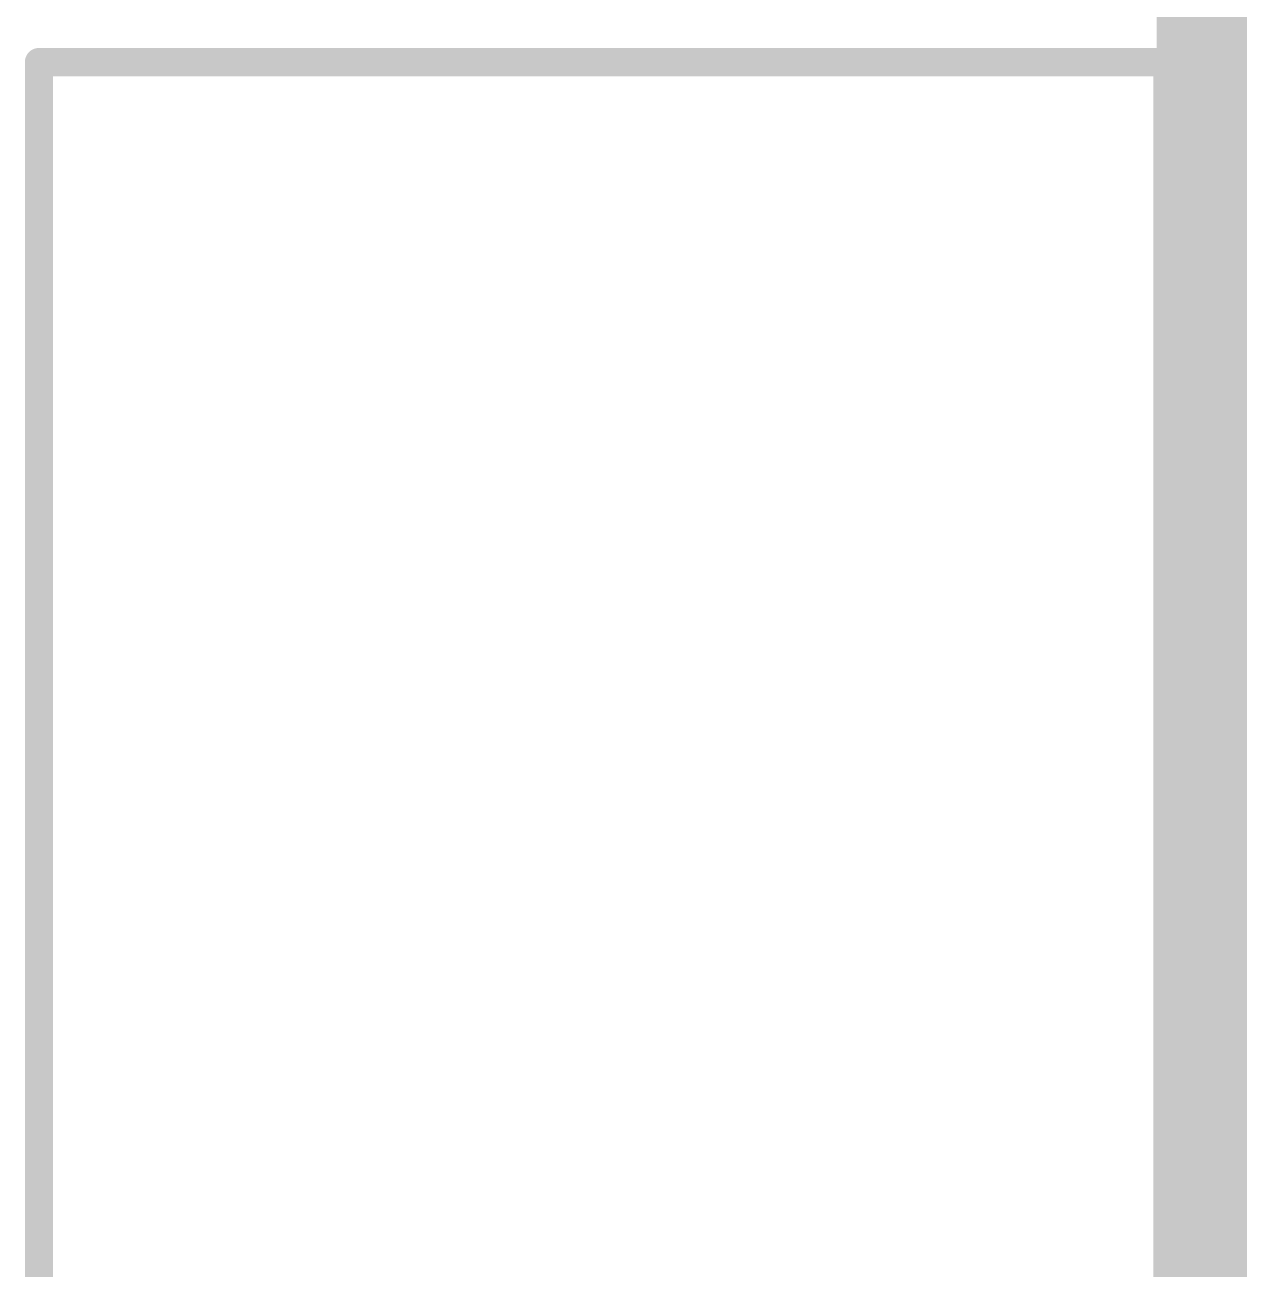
# Model space of a CAD drawing. Extents: x -10.8 to 30.8, y -20.2 to 41.7.
# Drawn here: x 25.34 to 30.84, y 30.13 to 35.73 of the extents above; entities that cross this region are included whole.
import ezdxf

# ---------------------------------------------------------------- set-up
doc = ezdxf.new("R2010")
doc.units = 0
doc.layers.add('20', color=7, linetype='CONTINUOUS')
doc.layers.add('21', color=253, linetype='CONTINUOUS')

msp = doc.modelspace()

# ---------------------------------------------------------------- linework, layer by layer
at = {"layer": '20', "const_width": 0.4064}
msp.add_lwpolyline([(30.635, 40.27), (30.635, -18.73)], dxfattribs=at)
at = {"layer": '21', "const_width": 0.0635}
for points in [[(25.4, 35.5918, 1), (25.4, 35.5282)], [(25.4318, 35.56, 1), (25.3683, 35.56)], [(30.5117, 35.56, 1), (30.4483, 35.56)], [(30.48, 35.5282, 1), (30.48, 35.5918)]]:
    msp.add_lwpolyline(points, format="xyb", dxfattribs=at)
at = {"layer": '21', "const_width": 0.127}
for points in [[(30.48, 35.56), (25.4, 35.56)], [(25.4, 35.56), (25.4, -15.24)], [(30.48, -15.24), (30.48, 35.56)]]:
    msp.add_lwpolyline(points, dxfattribs=at)

doc.saveas('drawing.dxf')
